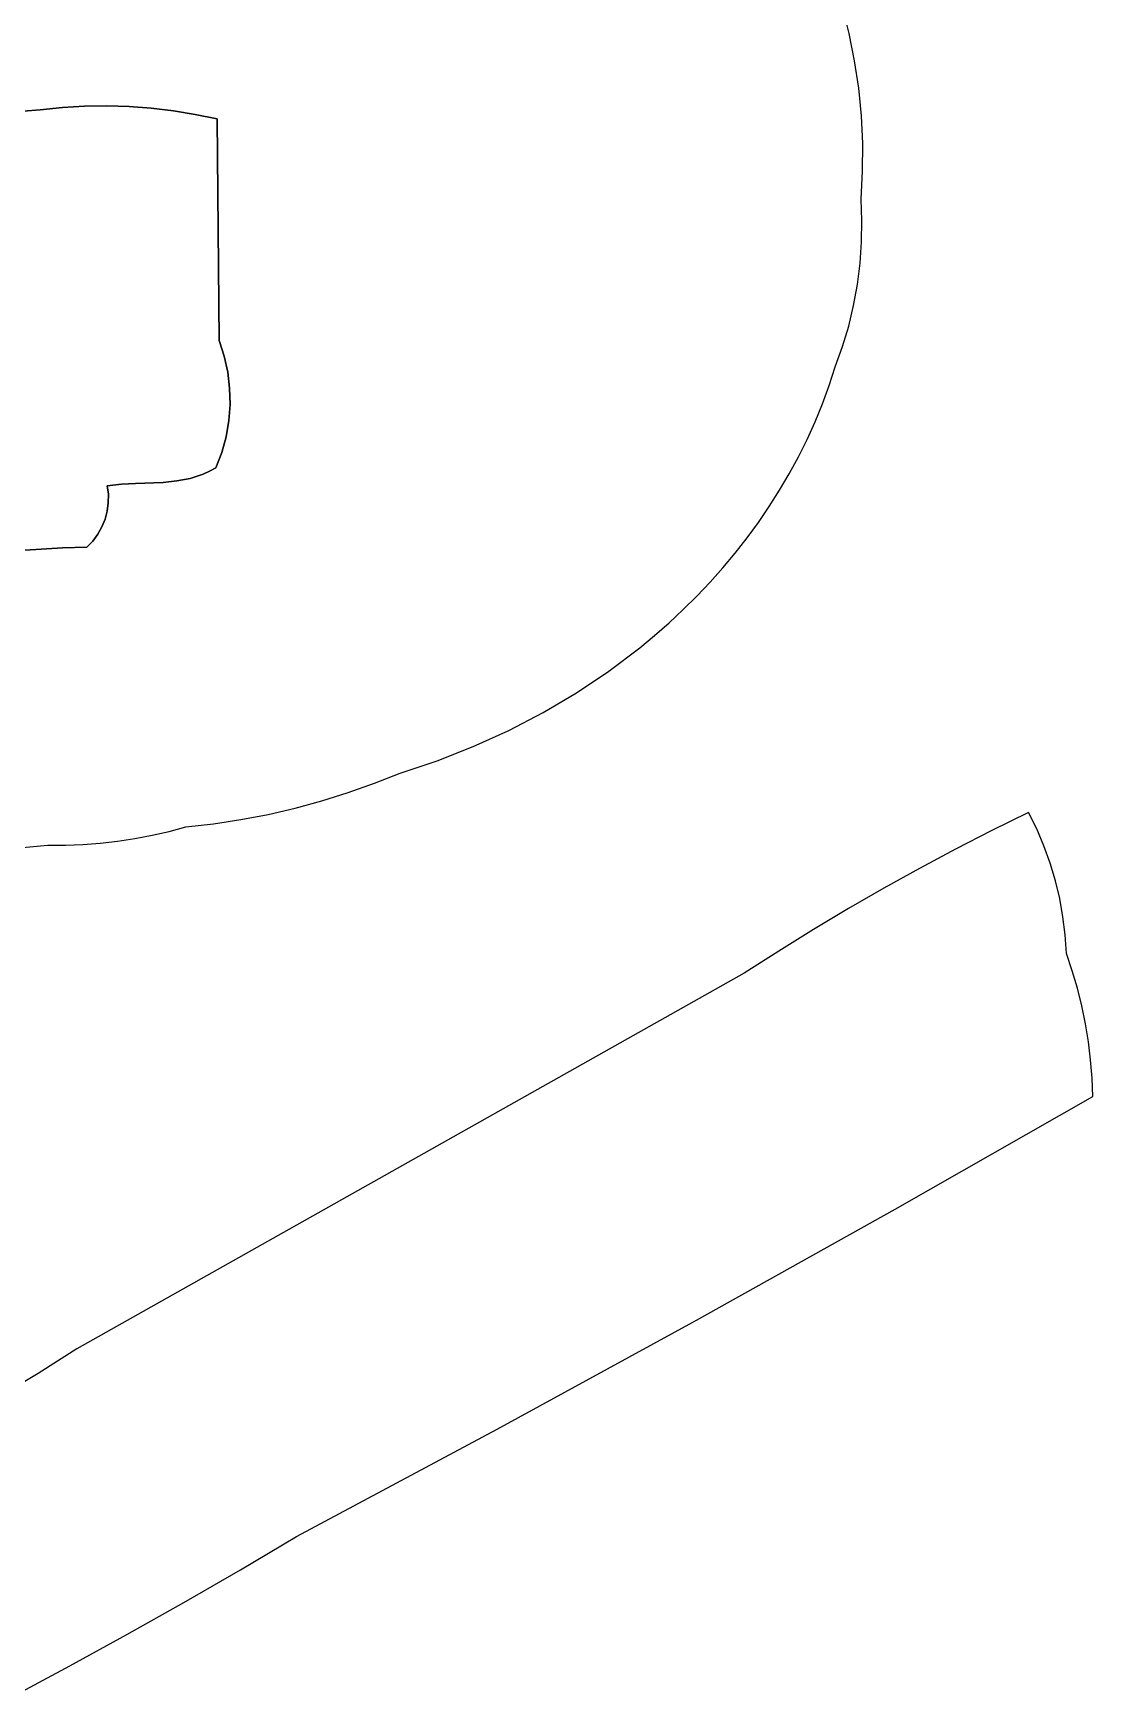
# Model space of a CAD drawing. Header units: inches. Extents: x 37.5 to 70.3, y 17.4 to 61.6.
# Drawn here: x 66.58 to 70.28, y 29.79 to 35.59 of the extents above; entities that cross this region are included whole.
import ezdxf

# ---------------------------------------------------------------- set-up
doc = ezdxf.new("R2010")
doc.units = ezdxf.units.IN
doc.layers.add('SURFACES_FOR_SKETCHUP', color=7, linetype='Continuous')

msp = doc.modelspace()

# ---------------------------------------------------------------- linework, layer by layer
at = {"layer": 'SURFACES_FOR_SKETCHUP'}
for points, invisible_edges in [([(67.9149, 36.5395), (67.2233, 35.2955), (68.1109, 36.5673)], 3), ([(68.1109, 36.5673), (67.2233, 35.2955), (69.378, 35.7801)], 11), ([(67.9149, 36.5395), (67.7184, 36.5151), (67.2233, 35.2955)], 10), ([(67.5216, 36.4941), (64.2081, 35.9778), (65.8651, 35.458)], 10), ([(65.8651, 35.458), (66.281, 35.458), (67.5216, 36.4941)], 10), ([(66.281, 35.458), (66.7609, 35.3403), (67.5216, 36.4941)], 11), ([(66.8385, 35.3413), (67.5216, 36.4941), (66.7609, 35.3403)], 3), ([(66.916, 35.3389), (67.5216, 36.4941), (66.8385, 35.3413)], 3), ([(66.9934, 35.3331), (67.5216, 36.4941), (66.916, 35.3389)], 3), ([(66.9934, 35.3331), (67.0705, 35.324), (67.5216, 36.4941)], 10), ([(67.0705, 35.324), (67.1471, 35.3114), (67.5216, 36.4941)], 10), ([(67.1471, 35.3114), (67.2233, 35.2955), (67.5216, 36.4941)], 10), ([(67.7184, 36.5151), (67.5216, 36.4941), (67.2233, 35.2955)], 10), ([(69.4064, 35.6873), (69.378, 35.7801), (67.2233, 35.2955)], 10), ([(69.4302, 35.5934), (69.4064, 35.6873), (67.2233, 35.2955)], 10), ([(69.4491, 35.4985), (69.4302, 35.5934), (67.2233, 35.2955)], 10), ([(69.4633, 35.4028), (69.4491, 35.4985), (67.2233, 35.2955)], 10), ([(66.6833, 35.3358), (66.281, 35.458), (66.6059, 35.328)], 3), ([(66.6059, 35.328), (66.281, 35.458), (66.5459, 35.323)], 3), ([(66.7609, 35.3403), (66.281, 35.458), (66.6833, 35.3358)], 3), ([(69.4727, 35.3066), (69.4633, 35.4028), (67.2233, 35.2955)], 10), ([(66.8399, 34.0154), (66.4474, 35.3155), (65.8327, 34.9966)], 11), ([(66.4474, 35.3155), (66.8399, 34.0154), (66.4934, 35.3178)], 3), ([(66.4934, 35.3178), (67.2301, 34.5226), (66.5459, 35.323)], 3), ([(67.2301, 34.5226), (66.4934, 35.3178), (66.8399, 34.0154)], 11), ([(66.5459, 35.323), (67.2301, 34.5226), (66.6059, 35.328)], 3), ([(66.6059, 35.328), (67.2301, 34.5226), (66.6833, 35.3358)], 3), ([(66.6833, 35.3358), (67.2301, 34.5226), (66.7609, 35.3403)], 3), ([(66.8385, 35.3413), (66.7609, 35.3403), (67.2301, 34.5226)], 10), ([(66.916, 35.3389), (66.8385, 35.3413), (67.2301, 34.5226)], 10), ([(66.9934, 35.3331), (66.916, 35.3389), (67.2301, 34.5226)], 10), ([(67.0705, 35.324), (66.9934, 35.3331), (67.2301, 34.5226)], 10), ([(67.0705, 35.324), (67.2301, 34.5226), (67.1471, 35.3114)], 3), ([(67.2233, 35.2955), (67.1471, 35.3114), (67.2301, 34.5226)], 2), ([(69.4772, 35.2099), (69.4727, 35.3066), (67.2233, 35.2955)], 10), ([(69.4769, 35.113), (69.4772, 35.2099), (67.2233, 35.2955)], 10), ([(69.4717, 35.0161), (69.4769, 35.113), (67.2233, 35.2955)], 10), ([(67.2233, 35.2955), (67.2301, 34.5226), (69.4736, 34.8666)], 10), ([(69.4747, 34.9413), (67.2233, 35.2955), (69.4736, 34.8666)], 3), ([(69.4717, 35.0161), (67.2233, 35.2955), (69.4747, 34.9413)], 3), ([(66.0276, 33.9959), (66.8399, 34.0154), (65.8327, 34.9966)], 11), ([(69.4684, 34.7922), (69.4736, 34.8666), (67.2301, 34.5226)], 10), ([(69.4591, 34.7183), (69.4684, 34.7922), (67.2301, 34.5226)], 10), ([(69.4457, 34.645), (69.4591, 34.7183), (67.2301, 34.5226)], 10), ([(69.4283, 34.5725), (69.4457, 34.645), (67.2301, 34.5226)], 10), ([(69.4068, 34.5009), (69.4283, 34.5725), (67.2301, 34.5226)], 10), ([(66.889, 34.0205), (67.2301, 34.5226), (66.8399, 34.0154)], 3), ([(66.9381, 34.0231), (67.2301, 34.5226), (66.889, 34.0205)], 3), ([(67.2301, 34.5226), (66.9381, 34.0231), (67.2479, 34.4679)], 3), ([(69.3814, 34.4305), (69.4068, 34.5009), (67.2301, 34.5226)], 10), ([(67.2301, 34.5226), (67.2479, 34.4679), (69.3814, 34.4305)], 10), ([(67.2479, 34.4679), (66.9381, 34.0231), (67.2602, 34.4122)], 3), ([(69.3366, 34.3014), (69.3601, 34.3654), (67.2479, 34.4679)], 10), ([(69.3108, 34.2385), (69.3366, 34.3014), (67.2479, 34.4679)], 10), ([(69.3601, 34.3654), (69.3814, 34.4305), (67.2479, 34.4679)], 10), ([(67.2479, 34.4679), (67.2602, 34.4122), (69.3108, 34.2385)], 10), ([(67.2602, 34.4122), (66.9381, 34.0231), (67.2671, 34.3558)], 3), ([(69.2829, 34.1769), (69.3108, 34.2385), (67.2602, 34.4122)], 10), ([(69.2209, 34.0572), (69.2529, 34.1165), (67.2602, 34.4122)], 10), ([(69.151, 33.9426), (69.1869, 33.9993), (67.2602, 34.4122)], 10), ([(69.1869, 33.9993), (69.2209, 34.0572), (67.2602, 34.4122)], 10), ([(69.2529, 34.1165), (69.2829, 34.1769), (67.2602, 34.4122)], 10), ([(67.2602, 34.4122), (67.2671, 34.3558), (69.151, 33.9426)], 10), ([(67.2671, 34.3558), (66.9381, 34.0231), (67.2684, 34.2991)], 3), ([(69.0736, 33.8331), (69.1132, 33.8872), (67.2671, 34.3558)], 10), ([(68.9892, 33.7289), (69.0322, 33.7803), (67.2671, 34.3558)], 10), ([(69.0322, 33.7803), (69.0736, 33.8331), (67.2671, 34.3558)], 10), ([(68.9445, 33.6788), (68.9892, 33.7289), (67.2671, 34.3558)], 10), ([(69.1132, 33.8872), (69.151, 33.9426), (67.2671, 34.3558)], 10), ([(67.2671, 34.3558), (67.2684, 34.2991), (68.9445, 33.6788)], 10), ([(67.0351, 34.0271), (67.2684, 34.2991), (66.9381, 34.0231)], 3), ([(67.2684, 34.2991), (67.0351, 34.0271), (67.2643, 34.2426)], 3), ([(67.2684, 34.2991), (67.2643, 34.2426), (68.8013, 33.537)], 10), ([(68.8983, 33.6302), (68.9445, 33.6788), (67.2684, 34.2991)], 10), ([(68.8013, 33.537), (68.8506, 33.5829), (67.2684, 34.2991)], 10), ([(68.8506, 33.5829), (68.8983, 33.6302), (67.2684, 34.2991)], 10), ([(67.0827, 34.032), (67.2643, 34.2426), (67.0351, 34.0271)], 3), ([(67.2643, 34.2426), (67.0827, 34.032), (67.2548, 34.1866)], 3), ([(67.2643, 34.2426), (67.2548, 34.1866), (68.591, 33.3682)], 10), ([(68.6988, 33.4497), (68.7507, 33.4926), (67.2643, 34.2426)], 10), ([(68.591, 33.3682), (68.6988, 33.4497), (67.2643, 34.2426)], 10), ([(68.7507, 33.4926), (68.8013, 33.537), (67.2643, 34.2426)], 10), ([(67.0827, 34.032), (67.1294, 34.0409), (67.2548, 34.1866)], 10), ([(67.2397, 34.1315), (67.2548, 34.1866), (67.1294, 34.0409)], 10), ([(67.2548, 34.1866), (67.2397, 34.1315), (68.4786, 33.2928)], 10), ([(68.4786, 33.2928), (68.591, 33.3682), (67.2548, 34.1866)], 10), ([(67.175, 34.0557), (67.2397, 34.1315), (67.1294, 34.0409)], 3), ([(67.175, 34.0557), (67.1973, 34.0657), (67.2397, 34.1315)], 10), ([(67.2193, 34.0778), (67.2397, 34.1315), (67.1973, 34.0657)], 2), ([(67.2397, 34.1315), (67.2193, 34.0778), (68.2416, 33.1609)], 10), ([(68.2416, 33.1609), (68.362, 33.2237), (67.2397, 34.1315)], 10), ([(68.362, 33.2237), (68.4786, 33.2928), (67.2397, 34.1315)], 10), ([(66.7892, 33.8224), (67.1294, 34.0409), (66.8068, 33.8462)], 3), ([(67.1294, 34.0409), (66.7892, 33.8224), (67.4014, 32.8683)], 11), ([(67.0827, 34.032), (66.8068, 33.8462), (67.1294, 34.0409)], 3), ([(66.8068, 33.8462), (67.0827, 34.032), (66.8212, 33.8717)], 3), ([(67.0351, 34.0271), (66.8212, 33.8717), (67.0827, 34.032)], 3), ([(66.8212, 33.8717), (67.0351, 34.0271), (66.8321, 33.8988)], 3), ([(66.9381, 34.0231), (66.8321, 33.8988), (67.0351, 34.0271)], 3), ([(67.175, 34.0557), (67.1294, 34.0409), (67.4956, 32.8901)], 10), ([(67.4014, 32.8683), (67.4956, 32.8901), (67.1294, 34.0409)], 10), ([(67.1973, 34.0657), (67.175, 34.0557), (67.5888, 32.9154)], 10), ([(67.4956, 32.8901), (67.5888, 32.9154), (67.175, 34.0557)], 10), ([(67.2193, 34.0778), (67.1973, 34.0657), (67.6811, 32.9443)], 10), ([(67.5888, 32.9154), (67.6811, 32.9443), (67.1973, 34.0657)], 10), ([(67.9913, 33.0551), (68.1178, 33.1047), (67.2193, 34.0778)], 10), ([(68.1178, 33.1047), (68.2416, 33.1609), (67.2193, 34.0778)], 10), ([(67.6811, 32.9443), (67.7723, 32.9766), (67.2193, 34.0778)], 10), ([(67.7723, 32.9766), (67.8623, 33.0124), (67.2193, 34.0778)], 10), ([(67.8623, 33.0124), (67.9913, 33.0551), (67.2193, 34.0778)], 10), ([(66.0276, 33.9959), (66.4921, 33.7867), (66.8399, 34.0154)], 11), ([(66.5902, 33.7927), (66.8399, 34.0154), (66.4921, 33.7867)], 3), ([(66.6834, 33.7984), (66.8399, 34.0154), (66.5902, 33.7927)], 3), ([(66.8399, 34.0154), (66.6834, 33.7984), (66.8436, 33.9857)], 3), ([(66.8436, 33.9857), (66.6834, 33.7984), (66.8435, 33.9561)], 3), ([(66.8321, 33.8988), (66.9381, 34.0231), (66.8396, 33.927)], 3), ([(66.8396, 33.927), (66.9381, 34.0231), (66.8435, 33.9561)], 3), ([(66.889, 34.0205), (66.8399, 34.0154), (66.8436, 33.9857)], 8), ([(66.889, 34.0205), (66.8435, 33.9561), (66.9381, 34.0231)], 3), ([(66.889, 34.0205), (66.8436, 33.9857), (66.8435, 33.9561)], 9), ([(66.8396, 33.927), (66.8435, 33.9561), (66.6834, 33.7984)], 10), ([(66.8321, 33.8988), (66.8396, 33.927), (66.6834, 33.7984)], 10), ([(66.8321, 33.8988), (66.6834, 33.7984), (66.8212, 33.8717)], 3), ([(66.8212, 33.8717), (66.6834, 33.7984), (66.8068, 33.8462)], 3), ([(66.6834, 33.7984), (66.5902, 33.7927), (66.6939, 32.7605)], 10), ([(66.7892, 33.8224), (66.8068, 33.8462), (66.6834, 33.7984)], 10), ([(66.7684, 33.8009), (66.7892, 33.8224), (66.6834, 33.7984)], 2), ([(66.6834, 33.7984), (66.7548, 32.7629), (66.7684, 33.8009)], 3), ([(66.6939, 32.7605), (66.7548, 32.7629), (66.6834, 33.7984)], 10), ([(66.8156, 32.7676), (66.7684, 33.8009), (66.7548, 32.7629)], 3), ([(66.7892, 33.8224), (66.7684, 33.8009), (67.3065, 32.85)], 10), ([(67.2108, 32.8354), (67.3065, 32.85), (66.7684, 33.8009)], 10), ([(67.1146, 32.8244), (67.2108, 32.8354), (66.7684, 33.8009)], 10), ([(66.9363, 32.7837), (66.9962, 32.7951), (66.7684, 33.8009)], 10), ([(66.8761, 32.7746), (66.9363, 32.7837), (66.7684, 33.8009)], 10), ([(67.0556, 32.8086), (66.7684, 33.8009), (66.9962, 32.7951)], 3), ([(67.1146, 32.8244), (66.7684, 33.8009), (67.0556, 32.8086)], 3), ([(66.8761, 32.7746), (66.7684, 33.8009), (66.8156, 32.7676)], 3), ([(67.3065, 32.85), (67.4014, 32.8683), (66.7892, 33.8224)], 10), ([(66.6329, 32.7603), (66.2937, 33.7851), (65.9171, 32.6962)], 3), ([(66.2937, 33.7851), (66.6329, 32.7603), (66.3922, 33.7832)], 3), ([(66.3922, 33.7832), (66.6329, 32.7603), (66.4921, 33.7867)], 3), ([(66.4921, 33.7867), (66.6329, 32.7603), (66.5902, 33.7927)], 3), ([(66.6329, 32.7603), (66.6939, 32.7605), (66.5902, 33.7927)], 10), ([(70.0565, 32.8751), (69.9285, 32.8121), (70.085, 32.8174)], 2), ([(69.9285, 32.8121), (69.8016, 32.747), (70.1319, 32.698)], 10), ([(70.085, 32.8174), (69.9285, 32.8121), (70.1101, 32.7583)], 3), ([(70.1101, 32.7583), (69.9285, 32.8121), (70.1319, 32.698)], 3), ([(69.6757, 32.6798), (70.1765, 32.5111), (69.8016, 32.747)], 3), ([(70.1502, 32.6366), (70.1319, 32.698), (69.8016, 32.747)], 10), ([(70.1651, 32.5742), (69.8016, 32.747), (70.1765, 32.5111)], 3), ([(70.1502, 32.6366), (69.8016, 32.747), (70.1651, 32.5742)], 3), ([(69.551, 32.6106), (70.1886, 32.3831), (69.6757, 32.6798)], 3), ([(70.1843, 32.4474), (70.1765, 32.5111), (69.6757, 32.6798)], 10), ([(70.1843, 32.4474), (69.6757, 32.6798), (70.1886, 32.3831)], 3), ([(69.4275, 32.5393), (70.2269, 32.2615), (69.551, 32.6106)], 3), ([(70.209, 32.3226), (69.551, 32.6106), (70.2269, 32.2615)], 3), ([(70.1886, 32.3831), (69.551, 32.6106), (70.209, 32.3226)], 3), ([(69.3051, 32.4661), (69.5907, 31.4902), (69.4275, 32.5393)], 3), ([(70.2422, 32.1997), (70.2269, 32.2615), (69.4275, 32.5393)], 10), ([(70.255, 32.1373), (70.2422, 32.1997), (69.4275, 32.5393)], 10), ([(69.4275, 32.5393), (69.5907, 31.4902), (70.255, 32.1373)], 11), ([(69.1839, 32.3908), (69.5907, 31.4902), (69.3051, 32.4661)], 3), ([(69.0639, 32.3135), (69.5907, 31.4902), (69.1839, 32.3908)], 3), ([(66.7341, 31.0028), (68.2008, 30.7217), (69.0639, 32.3135)], 3), ([(68.8975, 31.1028), (69.0639, 32.3135), (68.2008, 30.7217)], 3), ([(69.5907, 31.4902), (69.0639, 32.3135), (68.8975, 31.1028)], 3), ([(70.2652, 32.0745), (70.255, 32.1373), (69.5907, 31.4902)], 10), ([(70.2729, 32.0112), (70.2652, 32.0745), (69.5907, 31.4902)], 10), ([(70.2779, 31.9477), (70.2729, 32.0112), (69.5907, 31.4902)], 10), ([(70.2804, 31.8839), (70.2779, 31.9477), (69.5907, 31.4902)], 2), ([(66.5981, 30.9169), (67.1072, 30.1168), (66.7341, 31.0028)], 3), ([(67.3046, 30.2308), (66.7341, 31.0028), (67.1072, 30.1168)], 3), ([(68.2008, 30.7217), (66.7341, 31.0028), (67.5007, 30.347)], 3), ([(67.5007, 30.347), (66.7341, 31.0028), (67.3046, 30.2308)], 3), ([(66.4606, 30.8336), (66.9086, 30.0051), (66.5981, 30.9169)], 3), ([(67.1072, 30.1168), (66.5981, 30.9169), (66.9086, 30.0051)], 3), ([(66.3216, 30.753), (66.9086, 30.0051), (66.4606, 30.8336)], 3), ([(66.1811, 30.6749), (66.7088, 29.8955), (66.3216, 30.753)], 3), ([(66.9086, 30.0051), (66.3216, 30.753), (66.7088, 29.8955)], 3), ([(66.7088, 29.8955), (66.1811, 30.6749), (66.5077, 29.7882)], 3)]:
    msp.add_3dface(points, dxfattribs=dict(at, invisible_edges=invisible_edges))

doc.saveas('drawing.dxf')
